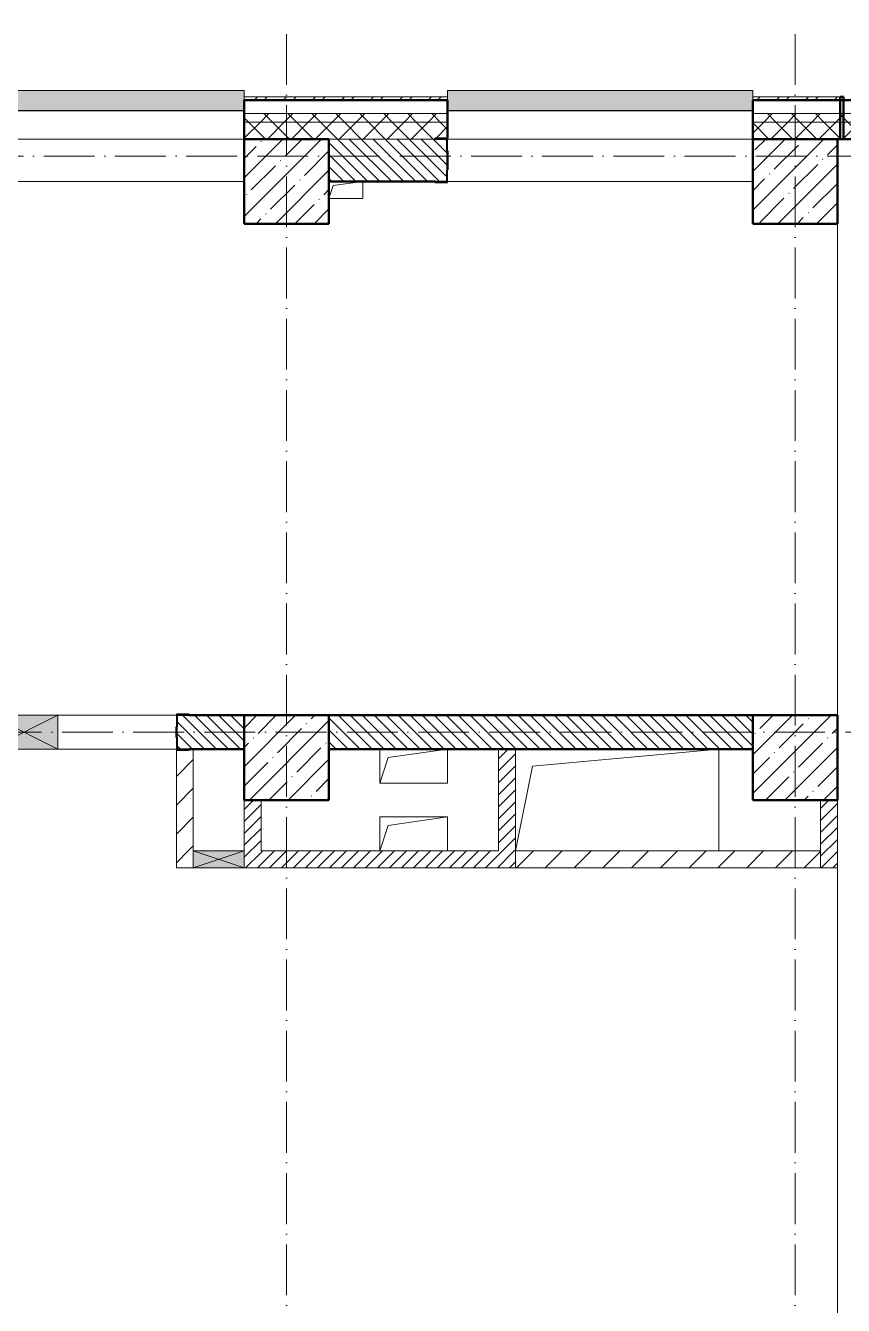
# Model space of a CAD drawing. Header units: millimetres. Extents: x -12989 to 629078, y -109036 to 555275.
# Drawn here: x 550078 to 554903, y 93383 to 100935 of the extents above; entities that cross this region are included whole.
import ezdxf

# ---------------------------------------------------------------- set-up
doc = ezdxf.new("R2010")
doc.units = ezdxf.units.MM
doc.linetypes.add('50_200_ШТРИХ_1Т_ш5_п1_п1_', pattern=[700, 500, -100, 0, -100])
for name, color, linetype, lineweight in [('A-DETL-GENF-OTLN', 7, 'Continuous', 9), ('A-FLOR-____-OTLN', 7, 'Continuous', 9), ('A-GENM-____-MCUT', 7, 'Continuous', 25), ('A-GENM-____-OTLN', 7, 'Continuous', 9), ('A-GENM-____-OTLN-1', 7, 'Continuous', 25), ('A-GLAZ-____-OTLN', 7, 'Continuous', 9), ('A-WALL-____-MCUT-2', 7, 'Continuous', 50), ('A-WALL-____-MCUT-3', 7, 'Continuous', 9), ('A-WALL-____-OTLN', 7, 'Continuous', 9), ('A-WALL-____-PATT-1', 7, 'Continuous', 9), ('A-WALL-FNSH-MCUT-1', 7, 'Continuous', 9), ('I-WALL-____-OTLN', 7, 'Continuous', 9), ('S-COLS-____-MCUT', 7, 'Continuous', 50), ('S-COLS-____-OTLN', 7, 'Continuous', 9), ('S-GRID-____-OTLN-1', 7, '50_200_ШТРИХ_1Т_ш5_п1_п1_', 9)]:
    doc.layers.add(name, color=color, linetype=linetype, lineweight=lineweight)
doc.layers.add('A-GLAZ-____-OTLN-1', color=7, linetype='Continuous', lineweight=9, true_color=0xc0c0c0)
pattern_1 = [(45, (516567.8, 90784.41), (-70.71068, 70.71068), []), (135, (516567.8, 90784.41), (-70.71068, -70.71068), [])]
pattern_2 = [(135, (516567.8, 90784.41), (-35.35534, -35.35534), [])]
pattern_3 = [(45, (516567.8, 90784.41), (-84.8528, 84.8528), [])]
pattern_4 = [(45, (516567.8, 90784.41), (-35.35534, 35.35534), [])]

# ---------------------------------------------------------------- blocks, each defined once
blk = doc.blocks.new('BSC_Колонна _Прямоугольная - 500х500-V68-АР1_План отверстий 2 этажа в осях 1-64_А-ГГ')
at = {"layer": 'S-COLS-____-OTLN'}
h = blk.add_hatch(dxfattribs=at)
h.set_pattern_fill('FP_97', color=256, style=0, pattern_type=2)
h.set_pattern_definition([(45, (-38050, -5831.04), (-114.04925, 114.04925), []), (45, (-37935.95, -5831.04), (-114.04925, 114.04925), [201.613, -40.323, 3.353, -36.97])])
h.paths.add_polyline_path([(-250, -250), (250, -250), (250, 250), (-250, 250)], flags=0)
at = {"layer": 'S-COLS-____-MCUT'}
for p, q in [((250, 250), (-250, 250)), ((-250, 250), (-250, -250)), ((250, -250), (250, 250)), ((-250, -250), (250, -250))]:
    blk.add_line(p, q, dxfattribs=at)
blk = doc.blocks.new('BSC_Колонна _Прямоугольная - 500х500-V95-АР1_План отверстий 2 этажа в осях 1-64_А-ГГ')
at = {"layer": 'S-COLS-____-OTLN'}
h = blk.add_hatch(dxfattribs=at)
h.set_pattern_fill('FP_124', color=256, style=0, pattern_type=2)
h.set_pattern_definition([(45, (-35050, -5831.04), (-114.04925, 114.04925), []), (45, (-34935.95, -5831.04), (-114.04925, 114.04925), [201.613, -40.323, 3.353, -36.97])])
h.paths.add_polyline_path([(-250, -250), (250, -250), (250, 250), (-250, 250)], flags=0)
at = {"layer": 'S-COLS-____-MCUT'}
for p, q in [((250, 250), (-250, 250)), ((-250, 250), (-250, -250)), ((250, -250), (250, 250)), ((-250, -250), (250, -250))]:
    blk.add_line(p, q, dxfattribs=at)
blk = doc.blocks.new('BSC_Колонна _Прямоугольная - 500х500-V96-АР1_План отверстий 2 этажа в осях 1-64_А-ГГ')
at = {"layer": 'S-COLS-____-OTLN'}
h = blk.add_hatch(dxfattribs=at)
h.set_pattern_fill('FP_125', color=256, style=0, pattern_type=2)
h.set_pattern_definition([(45, (-38050, -9231.04), (-114.04925, 114.04925), []), (45, (-37935.95, -9231.04), (-114.04925, 114.04925), [201.613, -40.323, 3.353, -36.97])])
h.paths.add_polyline_path([(-250, -250), (250, -250), (250, 250), (-250, 250), (-250, 104.8)], flags=0)
at = {"layer": 'S-COLS-____-MCUT'}
for p, q in [((250, 250), (-250, 250)), ((-250, 250), (-250, -250)), ((250, -250), (250, 250)), ((-250, -250), (250, -250))]:
    blk.add_line(p, q, dxfattribs=at)
blk = doc.blocks.new('Фахверк_СКБ_Уголок - 250_2700-27497298-АР1_План отверстий 2 этажа в осях 1-64_А-ГГ')
at = {"layer": 'A-GENM-____-MCUT'}
for p, q in [((200, 181), (125, 181)), ((125, 181), (125, 106)), ((131, 106), (131, 175)), ((131, 175), (200, 175)), ((200, 175), (200, 181)), ((125, 106), (131, 106)), ((131, -6), (125, -6)), ((125, -6), (125, -81)), ((131, -75), (131, -6)), ((200, -75), (131, -75)), ((200, -81), (200, -75)), ((125, -81), (200, -81))]:
    blk.add_line(p, q, dxfattribs=at)
blk = doc.blocks.new('Фахверк_СКБ_Уголок - 200_3960-28268576-АР1_План отверстий 2 этажа в осях 1-64_А-ГГ')
at = {"layer": 'A-GENM-____-MCUT'}
for p, q in [((200, 156), (125, 156)), ((125, 156), (125, 81)), ((200, 150), (200, 156)), ((125, 81), (131, 81)), ((131, 81), (131, 150)), ((131, 150), (200, 150)), ((131, 19), (125, 19)), ((125, 19), (125, -56)), ((131, -50), (131, 19)), ((125, -56), (200, -56)), ((200, -50), (131, -50)), ((200, -56), (200, -50))]:
    blk.add_line(p, q, dxfattribs=at)
blk = doc.blocks.new('AR_Отверстие прямоугольное _в плите_ - AR_Отверстие прямоугольное _в плите_-30459223-АР1_План отверстий 2 этажа в осях 1-64_А-ГГ')
at = {"layer": 'A-GENM-____-OTLN'}
for p, q in [((-200, 100), (-200, -100)), ((-150, 50), (200, 100)), ((200, -100), (200, 100)), ((-200, -100), (-150, 50)), ((-200, -100), (200, -100))]:
    blk.add_line(p, q, dxfattribs=at)
blk = doc.blocks.new('AR_Отверстие прямоугольное _в плите_ - AR_Отверстие прямоугольное _в плите_-V166-АР1_План отверстий 2 этажа в осях 1-64_А-ГГ')
at = {"layer": 'A-GENM-____-OTLN'}
for p, q in [((-100, -50), (-75, 25)), ((-75, 25), (100, 50)), ((100, -50), (100, 50)), ((-100, -50), (100, -50))]:
    blk.add_line(p, q, dxfattribs=at)
blk = doc.blocks.new('AR_Отверстие прямоугольное _в плите_ - AR_Отверстие прямоугольное _в плите_-V179-АР1_План отверстий 2 этажа в осях 1-64_А-ГГ')
at = {"layer": 'A-GENM-____-OTLN'}
for p, q in [((200, 100), (-200, 100)), ((-200, 100), (-200, -100)), ((-150, 50), (200, 100)), ((200, -100), (200, 100)), ((-200, -100), (-150, 50))]:
    blk.add_line(p, q, dxfattribs=at)
blk = doc.blocks.new('AR_Отверстие прямоугольное _в плите_ - AR_Отверстие прямоугольное _в плите_-V192-АР1_План отверстий 2 этажа в осях 1-64_А-ГГ')
at = {"layer": 'A-GENM-____-OTLN'}
for p, q in [((-500, 200), (600, 300)), ((600, -300), (600, 300)), ((-600, -300), (-500, 200))]:
    blk.add_line(p, q, dxfattribs=at)
blk = doc.blocks.new('Отлив_СКБ - Отлив витража_120_НВФ-31885513-АР1_План отверстий 2 этажа в осях 1-64_А-ГГ')
at = {"layer": 'A-GLAZ-____-OTLN-1'}
for points in [[(7800, 2), (7800, 120), (0, 120), (0, 2), (4800.7, 2)], [(7800, 0), (7800, 2), (0, 2), (0, 0), (4800.7, 0)]]:
    blk.add_hatch(color=256, dxfattribs=at).paths.add_polyline_path(points, flags=0)
at = {"layer": 'A-GLAZ-____-OTLN'}
for p, q in [((0, 83), (0, 120)), ((7800, 120), (0, 120)), ((7800, 120), (7800, 83)), ((0, 2), (7800, 2)), ((7800, 0), (0, 0))]:
    blk.add_line(p, q, dxfattribs=at)
blk = doc.blocks.new('Отлив_СКБ - Отлив витража_120_НВФ-31885689-АР1_План отверстий 2 этажа в осях 1-64_А-ГГ')
at = {"layer": 'A-GLAZ-____-OTLN-1'}
for points in [[(1800, 2), (1800, 120), (0, 120), (0, 2), (1103.1, 2)], [(1103.1, 0), (1800, 0), (1800, 2), (0, 2), (0, 0)]]:
    blk.add_hatch(color=256, dxfattribs=at).paths.add_polyline_path(points, flags=0)
at = {"layer": 'A-GLAZ-____-OTLN'}
for p, q in [((0, 83), (0, 120)), ((1800, 120), (0, 120)), ((1800, 120), (1800, 83)), ((0, 2), (1800, 2)), ((1800, 0), (0, 0))]:
    blk.add_line(p, q, dxfattribs=at)
blk = doc.blocks.new('Стены 4 - Стены 4-31195499-АР1_План отверстий 2 этажа в осях 1-64_А-ГГ')
at = {"layer": 'A-WALL-____-MCUT-2'}
for p, q in [((-1798.5, 41030.2), (-1798.5, 41010.2)), ((-1548.5, 41030.2), (-1798.5, 41030.2)), ((-1798.5, 41010.2), (-1548.5, 41010.2)), ((-1548.5, 41010.2), (-1548.5, 41030.2))]:
    blk.add_line(p, q, dxfattribs=at)
blk = doc.blocks.new('AR_Отверстие прямоугольное _в стене__БезПР - AR_Отверстие прямоугольное _в стене__БезПР-36428632-АР1_План отверстий 2 этажа в осях 1-64_А-ГГ')
at = {"layer": 'A-GLAZ-____-OTLN'}
blk.add_hatch(color=256, dxfattribs=at).paths.add_polyline_path([(-200, -100), (200, -100), (200, 100), (-200, 100)], flags=0)
at = {"layer": 'A-DETL-GENF-OTLN'}
for p, q in [((-200, -100), (-200, 100)), ((-200, 100), (200, 100)), ((200, 100), (-200, -100)), ((-200, 100), (200, -100)), ((200, 100), (-200, 100)), ((-200, 100), (-200, -100)), ((200, 100), (200, -100)), ((200, -100), (200, 100)), ((200, -100), (-200, -100)), ((-200, -100), (200, -100))]:
    blk.add_line(p, q, dxfattribs=at)
at = {"layer": 'A-GLAZ-____-OTLN'}
blk.add_line((200, 100), (-200, 100), dxfattribs=at)
blk = doc.blocks.new('AR_Отверстие прямоугольное _в стене__БезПР - AR_Отверстие прямоугольное _в стене__БезПР-36789553-АР1_План отверстий 2 этажа в осях 1-64_А-ГГ')
at = {"layer": 'A-GLAZ-____-OTLN'}
blk.add_hatch(color=256, dxfattribs=at).paths.add_polyline_path([(150, -50), (150, 50), (-150, 50), (-150, -50)], flags=0)
at = {"layer": 'A-DETL-GENF-OTLN'}
for p, q in [((-150, -50), (-150, 50)), ((-150, 50), (150, 50)), ((150, 50), (-150, -50)), ((-150, 50), (150, -50)), ((150, 50), (-150, 50)), ((-150, 50), (-150, -50)), ((150, 50), (150, -50)), ((150, -50), (150, 50)), ((150, -50), (-150, -50)), ((-150, -50), (150, -50))]:
    blk.add_line(p, q, dxfattribs=at)
at = {"layer": 'A-GLAZ-____-OTLN'}
blk.add_line((150, 50), (-150, 50), dxfattribs=at)
blk = doc.blocks.new('3эт')
at = {"layer": 'S-GRID-____-OTLN-1', "color": 251, "ltscale": 0.6, "true_color": 0x636466}
for p, q in [((318820.7, -91346.1), (318820.7, -76712.9)), ((321820.7, -91346.1), (321820.7, -76712.9)), ((387845.1, -77482.4), (279340.9, -77482.4)), ((374089.5, -80882.4), (279101.9, -80882.4))]:
    blk.add_line(p, q, dxfattribs=at)

msp = doc.modelspace()

# ---------------------------------------------------------------- hatches: boundary and pattern name
at = {"layer": 'A-WALL-____-PATT-1'}
h = msp.add_hatch(dxfattribs=at)
h.set_pattern_fill('FP_3', color=256, style=0, pattern_type=2)
h.set_pattern_definition([(45, (516567.8, 90784.41), (-85.5366, 85.5366), []), (45, (516624.82, 90784.41), (-85.5366, 85.5366), [])])
h.paths.add_polyline_path([(554882.7976, 100495.4504), (554882.7976, 100515.4504), (554367.7976, 100515.4504), (554367.7976, 100495.4504)], flags=0)
h.paths.add_polyline_path([(552567.7976, 100495.4504), (552567.7976, 100515.4504), (551367.7976, 100515.4504), (551367.7976, 100495.4504), (551903.3938, 100495.4504)], flags=0)
h.paths.add_polyline_path([(543567.7976, 100495.4504), (543567.7976, 100515.4504), (540417.7976, 100515.4504), (540417.7976, 100495.4504), (541298.6081, 100495.4504)], flags=0)
h = msp.add_hatch(dxfattribs=at)
h.set_pattern_fill('FP_1', color=256, style=0, pattern_type=2)
h.set_pattern_definition(pattern_1)
h.paths.add_polyline_path([(590917.7976, 100365.4504), (590917.7976, 100415.4504), (584567.7976, 100415.4504), (584567.7976, 100365.4504), (590787.6081, 100365.4504)], flags=0)
h.paths.add_polyline_path([(581950.2867, 100365.4504), (582767.7976, 100365.4504), (582767.7976, 100415.4504), (581567.7976, 100415.4504), (581567.7976, 100365.4504)], flags=0)
h.paths.add_polyline_path([(579767.7976, 100365.4504), (579767.7976, 100415.4504), (578567.7976, 100415.4504), (578567.7976, 100365.4504), (579299.0902, 100365.4504)], flags=0)
h.paths.add_polyline_path([(576767.7976, 100365.4504), (576767.7976, 100415.4504), (575567.7976, 100415.4504), (575567.7976, 100365.4504), (576647.8938, 100365.4504)], flags=0)
h.paths.add_polyline_path([(573767.7976, 100365.4504), (573767.7976, 100415.4504), (572567.7976, 100415.4504), (572567.7976, 100365.4504), (573112.9652, 100365.4504)], flags=0)
h.paths.add_polyline_path([(569567.7976, 100365.4504), (570767.7976, 100365.4504), (570767.7976, 100415.4504), (569567.7976, 100415.4504)], flags=0)
h.paths.add_polyline_path([(566567.7976, 100365.4504), (567767.7976, 100365.4504), (567767.7976, 100415.4504), (566567.7976, 100415.4504)], flags=0)
h.paths.add_polyline_path([(564275.6438, 100365.4504), (564767.7976, 100365.4504), (564767.7976, 100415.4504), (563567.7976, 100415.4504), (563567.7976, 100365.4504)], flags=0)
h.paths.add_polyline_path([(561767.7976, 100365.4504), (561767.7976, 100415.4504), (560567.7976, 100415.4504), (560567.7976, 100365.4504), (560740.7152, 100365.4504)], flags=0)
h.paths.add_polyline_path([(558767.7976, 100365.4504), (558767.7976, 100415.4504), (557567.7976, 100415.4504), (557567.7976, 100365.4504), (558089.5188, 100365.4504)], flags=0)
h.paths.add_polyline_path([(554367.7976, 100365.4504), (555767.7976, 100365.4504), (555767.7976, 100415.4504), (554367.7976, 100415.4504)], flags=0)
h.paths.add_polyline_path([(552567.7976, 100365.4504), (552567.7976, 100415.4504), (551367.7976, 100415.4504), (551367.7976, 100365.4504), (551903.3938, 100365.4504)], flags=0)
h.paths.add_polyline_path([(543567.7976, 100365.4504), (543567.7976, 100415.4504), (540397.7976, 100415.4504), (540397.7976, 100365.4504), (541298.6081, 100365.4504)], flags=0)
h = msp.add_hatch(dxfattribs=at)
h.set_pattern_fill('FP_1', color=256, style=0, pattern_type=2)
h.set_pattern_definition(pattern_1)
h.paths.add_polyline_path([(590917.7976, 100265.4504), (590917.7976, 100365.4504), (584567.7976, 100365.4504), (584567.7976, 100271.4504), (584642.7976, 100271.4504), (584642.7976, 100265.4504), (590787.6081, 100265.4504)], flags=0)
h.paths.add_polyline_path([(581950.2867, 100265.4504), (582692.7976, 100265.4504), (582692.7976, 100271.4504), (582767.7976, 100271.4504), (582767.7976, 100365.4504), (581567.7976, 100365.4504), (581567.7976, 100271.4504), (581642.7976, 100271.4504), (581642.7976, 100265.4504)], flags=0)
h.paths.add_polyline_path([(579692.7976, 100265.4504), (579692.7976, 100271.4504), (579767.7976, 100271.4504), (579767.7976, 100365.4504), (578567.7976, 100365.4504), (578567.7976, 100271.4504), (578642.7976, 100271.4504), (578642.7976, 100265.4504), (579417.7976, 100265.4504)], flags=0)
h.paths.add_polyline_path([(575917.7976, 100265.4504), (576692.7976, 100265.4504), (576692.7976, 100271.4504), (576767.7976, 100271.4504), (576767.7976, 100365.4504), (575567.7976, 100365.4504), (575567.7976, 100271.4504), (575642.7976, 100271.4504), (575642.7976, 100265.4504), (575764.1617, 100265.4504)], flags=0)
h.paths.add_polyline_path([(573112.9652, 100265.4504), (573692.7976, 100265.4504), (573692.7976, 100271.4504), (573767.7976, 100271.4504), (573767.7976, 100365.4504), (572567.7976, 100365.4504), (572567.7976, 100271.4504), (572642.7976, 100271.4504), (572642.7976, 100265.4504)], flags=0)
h.paths.add_polyline_path([(570417.7976, 100265.4504), (570692.7976, 100265.4504), (570692.7976, 100271.4504), (570767.7976, 100271.4504), (570767.7976, 100365.4504), (569567.7976, 100365.4504), (569567.7976, 100271.4504), (569642.7976, 100271.4504), (569642.7976, 100265.4504), (569917.7976, 100265.4504)], flags=0)
h.paths.add_polyline_path([(567417.7976, 100265.4504), (567692.7976, 100265.4504), (567692.7976, 100271.4504), (567767.7976, 100271.4504), (567767.7976, 100365.4504), (566567.7976, 100365.4504), (566567.7976, 100271.4504), (566642.7976, 100271.4504), (566642.7976, 100265.4504), (566926.8402, 100265.4504)], flags=0)
h.paths.add_polyline_path([(564692.7976, 100265.4504), (564692.7976, 100271.4504), (564767.7976, 100271.4504), (564767.7976, 100365.4504), (563567.7976, 100365.4504), (563567.7976, 100271.4504), (563642.7976, 100271.4504), (563642.7976, 100265.4504), (564275.6438, 100265.4504)], flags=0)
h.paths.add_polyline_path([(561692.7976, 100265.4504), (561692.7976, 100271.4504), (561767.7976, 100271.4504), (561767.7976, 100365.4504), (560567.7976, 100365.4504), (560567.7976, 100271.4504), (560642.7976, 100271.4504), (560642.7976, 100265.4504), (561417.7976, 100265.4504)], flags=0)
h.paths.add_polyline_path([(557642.7976, 100265.4504), (558692.7976, 100265.4504), (558692.7976, 100271.4504), (558767.7976, 100271.4504), (558767.7976, 100365.4504), (557567.7976, 100365.4504), (557567.7976, 100271.4504), (557642.7976, 100271.4504)], flags=0)
h.paths.add_polyline_path([(555417.7976, 100265.4504), (555692.7976, 100265.4504), (555692.7976, 100271.4504), (555767.7976, 100271.4504), (555767.7976, 100365.4504), (554367.7976, 100365.4504), (554367.7976, 100265.4504), (554867.7976, 100265.4504)], flags=0)
h.paths.add_polyline_path([(551903.3938, 100265.4504), (552492.7976, 100265.4504), (552492.7976, 100271.4504), (552567.7976, 100271.4504), (552567.7976, 100365.4504), (551367.7976, 100365.4504), (551367.7976, 100265.4504), (551867.7976, 100265.4504)], flags=0)
h.paths.add_polyline_path([(543492.7976, 100265.4504), (543492.7976, 100271.4504), (543567.7976, 100271.4504), (543567.7976, 100365.4504), (540397.7976, 100365.4504), (540397.7976, 100265.4504), (542867.7976, 100265.4504)], flags=0)
h = msp.add_hatch(dxfattribs=at)
h.set_pattern_fill('FP_6', color=256, style=0, pattern_type=2)
h.set_pattern_definition(pattern_2)
h.paths.add_polyline_path([(551867.7976, 100015.4504), (552561.7976, 100015.4504), (552561.7976, 100084.4504), (552567.7976, 100084.4504), (552567.7976, 100196.4504), (552561.7976, 100196.4504), (552561.7976, 100265.4504), (551867.7976, 100265.4504)], flags=0)
h = msp.add_hatch(dxfattribs=at)
h.set_pattern_fill('FP_6', color=256, style=0, pattern_type=2)
h.set_pattern_definition(pattern_2)
h.paths.add_polyline_path([(551042.7976, 96665.4504), (551367.7976, 96665.4504), (551367.7976, 96865.4504), (550973.7976, 96865.4504), (550973.7976, 96796.4504), (550967.7976, 96796.4504), (550967.7976, 96734.4504), (550973.7976, 96734.4504), (550973.7976, 96665.4504)], flags=0)
h.paths.add_polyline_path([(549192.7976, 96665.4504), (549261.7976, 96665.4504), (549261.7976, 96734.4504), (549267.7976, 96734.4504), (549267.7976, 96796.4504), (549261.7976, 96796.4504), (549261.7976, 96865.4504), (547673.7976, 96865.4504), (547673.7976, 96796.4504), (547667.7976, 96796.4504), (547667.7976, 96734.4504), (547673.7976, 96734.4504), (547673.7976, 96665.4504), (548368.4652, 96665.4504)], flags=0)
h.paths.add_polyline_path([(546673.7976, 96665.4504), (546961.7976, 96665.4504), (546961.7976, 96734.4504), (546967.7976, 96734.4504), (546967.7976, 96796.4504), (546961.7976, 96796.4504), (546961.7976, 96865.4504), (546673.7976, 96865.4504), (546673.7976, 96796.4504), (546667.7976, 96796.4504), (546667.7976, 96734.4504), (546673.7976, 96734.4504), (546673.7976, 96669.4504)], flags=0)
h.paths.add_polyline_path([(545867.7976, 96665.4504), (545961.7976, 96665.4504), (545961.7976, 96734.4504), (545967.7976, 96734.4504), (545967.7976, 96796.4504), (545961.7976, 96796.4504), (545961.7976, 96865.4504), (545867.7976, 96865.4504), (545867.7976, 96759.4504)], flags=0)
h = msp.add_hatch(dxfattribs=at)
h.set_pattern_fill('FP_6', color=256, style=0, pattern_type=2)
h.set_pattern_definition(pattern_2)
h.paths.add_polyline_path([(554367.7976, 96665.4504), (554367.7976, 96865.4504), (551867.7976, 96865.4504), (551867.7976, 96665.4504), (551903.3938, 96665.4504)], flags=0)
h = msp.add_hatch(dxfattribs=at)
h.set_pattern_fill('FP_4', color=256, style=0, pattern_type=2)
h.set_pattern_definition(pattern_3)
h.paths.add_polyline_path([(551067.7976, 96065.4504), (551067.7976, 96665.4504), (551042.7976, 96665.4504), (551042.7976, 96659.4504), (550967.7976, 96659.4504), (550967.7976, 96065.4504), (551042.7976, 96065.4504)], flags=0)
h = msp.add_hatch(dxfattribs=at)
h.set_pattern_fill('FP_5', color=256, style=0, pattern_type=2)
h.set_pattern_definition(pattern_4)
h.paths.add_polyline_path([(552967.7976, 96065.4504), (552967.7976, 96665.4504), (552867.7976, 96665.4504), (552867.7976, 96065.4504)], flags=0)
h = msp.add_hatch(dxfattribs=at)
h.set_pattern_fill('FP_5', color=256, style=0, pattern_type=2)
h.set_pattern_definition(pattern_4)
h.paths.add_polyline_path([(551467.7976, 95965.4504), (551467.7976, 96365.4504), (551367.7976, 96365.4504), (551367.7976, 95965.4504)], flags=0)
h = msp.add_hatch(dxfattribs=at)
h.set_pattern_fill('FP_5', color=256, style=0, pattern_type=2)
h.set_pattern_definition(pattern_4)
h.paths.add_polyline_path([(554867.7976, 95965.4504), (554867.7976, 96365.4504), (554767.7976, 96365.4504), (554767.7976, 95965.4504)], flags=0)
h = msp.add_hatch(dxfattribs=at)
h.set_pattern_fill('FP_4', color=256, style=0, pattern_type=2)
h.set_pattern_definition(pattern_3)
h.paths.add_polyline_path([(550967.7976, 95965.4504), (551067.7976, 95965.4504), (551067.7976, 96065.4504), (550967.7976, 96065.4504)], flags=0)
h = msp.add_hatch(dxfattribs=at)
h.set_pattern_fill('FP_5', color=256, style=0, pattern_type=2)
h.set_pattern_definition(pattern_4)
h.paths.add_polyline_path([(552967.7976, 95965.4504), (552967.7976, 96065.4504), (551467.7976, 96065.4504), (551467.7976, 95965.4504), (551903.3938, 95965.4504)], flags=0)
h = msp.add_hatch(dxfattribs=at)
h.set_pattern_fill('FP_4', color=256, style=0, pattern_type=2)
h.set_pattern_definition(pattern_3)
h.paths.add_polyline_path([(554767.7976, 95965.4504), (554767.7976, 96065.4504), (552967.7976, 96065.4504), (552967.7976, 95965.4504)], flags=0)
at = {"layer": 'S-COLS-____-OTLN'}
h = msp.add_hatch(dxfattribs=at)
h.set_pattern_fill('FP_25', color=256, style=0, pattern_type=2)
h.set_pattern_definition([(45, (516567.8, 90784.41), (-114.04925, 114.04925), []), (45, (516681.85, 90784.41), (-114.04925, 114.04925), [201.612, -40.322, 3.353, -36.97])])
h.paths.add_polyline_path([(551367.7976, 99765.4504), (551867.7976, 99765.4504), (551867.7976, 100265.4504), (551367.7976, 100265.4504)], flags=0)

# ---------------------------------------------------------------- linework, layer by layer
at = {"layer": 'A-FLOR-____-OTLN'}
for p, q in [((554867.7976, 96865.4504), (554867.7976, 99765.4504)), ((552167.7976, 96465.4504), (552167.7976, 96665.4504)), ((552567.7976, 96665.4504), (552567.7976, 96465.4504)), ((554167.7976, 96665.4504), (554167.7976, 96065.4504)), ((552567.7976, 96465.4504), (552167.7976, 96465.4504)), ((552167.7976, 96265.4504), (552567.7976, 96265.4504)), ((552167.7976, 96065.4504), (552167.7976, 96265.4504)), ((552567.7976, 96265.4504), (552567.7976, 96065.4504)), ((554867.7976, 89365.4504), (554867.7976, 95965.4504))]:
    msp.add_line(p, q, dxfattribs=at)
at = {"layer": 'A-WALL-____-MCUT-2'}
for p, q in [((552567.7976, 100495.4504), (551367.7976, 100495.4504)), ((551367.7976, 100495.4504), (551367.7976, 100265.4504)), ((552567.7976, 100271.4504), (552567.7976, 100495.4504)), ((555767.7976, 100495.4504), (554367.7976, 100495.4504)), ((554367.7976, 100495.4504), (554367.7976, 100265.4504)), ((551367.7976, 100265.4504), (551867.7976, 100265.4504)), ((551867.7976, 100265.4504), (551867.7976, 100015.4504)), ((554867.7976, 100265.4504), (555417.7976, 100265.4504)), ((552567.7976, 100084.4504), (552567.7976, 100196.4504)), ((551867.7976, 100015.4504), (552492.7976, 100015.4504)), ((551367.7976, 96865.4504), (551042.7976, 96865.4504)), ((554367.7976, 96865.4504), (551867.7976, 96865.4504)), ((550967.7976, 96796.4504), (550967.7976, 96734.4504)), ((551042.7976, 96665.4504), (551367.7976, 96665.4504)), ((551867.7976, 96665.4504), (554367.7976, 96665.4504))]:
    msp.add_line(p, q, dxfattribs=at)
at = {"layer": 'A-WALL-____-MCUT-3'}
for p, q in [((552567.7976, 100415.4504), (551367.7976, 100415.4504)), ((552567.7976, 100365.4504), (551367.7976, 100365.4504)), ((555767.7976, 100415.4504), (554367.7976, 100415.4504)), ((555767.7976, 100365.4504), (554367.7976, 100365.4504)), ((551867.7976, 100265.4504), (552492.7976, 100265.4504))]:
    msp.add_line(p, q, dxfattribs=at)
at = {"layer": 'A-WALL-____-OTLN'}
for p, q in [((545867.7976, 100265.4504), (551367.7976, 100265.4504)), ((552567.7976, 100265.4504), (554367.7976, 100265.4504)), ((551367.7976, 100015.4504), (545867.7976, 100015.4504)), ((554367.7976, 100015.4504), (552567.7976, 100015.4504))]:
    msp.add_line(p, q, dxfattribs=at)
at = {"layer": 'A-WALL-FNSH-MCUT-1'}
for p, q in [((552567.7976, 100515.4504), (551367.7976, 100515.4504)), ((551367.7976, 100515.4504), (551367.7976, 100495.4504)), ((552567.7976, 100495.4504), (552567.7976, 100515.4504)), ((554882.7976, 100515.4504), (554367.7976, 100515.4504)), ((554367.7976, 100515.4504), (554367.7976, 100495.4504)), ((554882.7976, 100495.4504), (554882.7976, 100515.4504)), ((551067.7976, 96065.4504), (551067.7976, 96665.4504)), ((552867.7976, 96665.4504), (552867.7976, 96065.4504)), ((552967.7976, 95965.4504), (552967.7976, 96665.4504)), ((550967.7976, 96659.4504), (550967.7976, 95965.4504)), ((551367.7976, 96365.4504), (551367.7976, 96065.4504)), ((551467.7976, 96065.4504), (551467.7976, 96365.4504)), ((554767.7976, 95965.4504), (554767.7976, 96365.4504)), ((554867.7976, 95965.4504), (554867.7976, 96365.4504)), ((552867.7976, 96065.4504), (551467.7976, 96065.4504)), ((554767.7976, 96065.4504), (552967.7976, 96065.4504)), ((550967.7976, 95965.4504), (551067.7976, 95965.4504)), ((551367.7976, 95965.4504), (554867.7976, 95965.4504))]:
    msp.add_line(p, q, dxfattribs=at)
at = {"layer": 'I-WALL-____-OTLN'}
for p, q in [((550267.7976, 96865.4504), (550967.7976, 96865.4504)), ((550967.7976, 96665.4504), (550267.7976, 96665.4504))]:
    msp.add_line(p, q, dxfattribs=at)
at = {"layer": 'S-COLS-____-MCUT'}
for p, q in [((551867.7976, 100265.4504), (551367.7976, 100265.4504)), ((551367.7976, 100265.4504), (551367.7976, 99765.4504)), ((551867.7976, 99765.4504), (551867.7976, 100265.4504)), ((551367.7976, 99765.4504), (551867.7976, 99765.4504))]:
    msp.add_line(p, q, dxfattribs=at)

# ---------------------------------------------------------------- block references
msp.add_blockref('3эт', (232797.0902, 177647.8646))
at = {"layer": 'A-GENM-____-OTLN'}
for name, p in [('AR_Отверстие прямоугольное _в плите_ - AR_Отверстие прямоугольное _в плите_-V166-АР1_План отверстий 2 этажа в осях 1-64_А-ГГ', (551967.7976, 99965.4504)), ('AR_Отверстие прямоугольное _в плите_ - AR_Отверстие прямоугольное _в плите_-30459223-АР1_План отверстий 2 этажа в осях 1-64_А-ГГ', (552367.7976, 96565.4504)), ('AR_Отверстие прямоугольное _в плите_ - AR_Отверстие прямоугольное _в плите_-V192-АР1_План отверстий 2 этажа в осях 1-64_А-ГГ', (553567.7976, 96365.4504)), ('AR_Отверстие прямоугольное _в плите_ - AR_Отверстие прямоугольное _в плите_-V179-АР1_План отверстий 2 этажа в осях 1-64_А-ГГ', (552367.7976, 96165.4504))]:
    msp.add_blockref(name, p, dxfattribs=at)
at = {"layer": 'A-GENM-____-OTLN-1', "rotation": 180}
msp.add_blockref('Фахверк_СКБ_Уголок - 250_2700-27497298-АР1_План отверстий 2 этажа в осях 1-64_А-ГГ', (552692.7976, 100190.4504), dxfattribs=at)
at = {"layer": 'A-GENM-____-OTLN-1'}
msp.add_blockref('Фахверк_СКБ_Уголок - 200_3960-28268576-АР1_План отверстий 2 этажа в осях 1-64_А-ГГ', (550842.7976, 96715.4504), dxfattribs=at)
at = {"layer": 'A-GLAZ-____-OTLN'}
for name, p in [('Отлив_СКБ - Отлив витража_120_НВФ-31885513-АР1_План отверстий 2 этажа в осях 1-64_А-ГГ', (543567.7976, 100432.4504)), ('Отлив_СКБ - Отлив витража_120_НВФ-31885689-АР1_План отверстий 2 этажа в осях 1-64_А-ГГ', (552567.7976, 100432.4504)), ('AR_Отверстие прямоугольное _в стене__БезПР - AR_Отверстие прямоугольное _в стене__БезПР-36789553-АР1_План отверстий 2 этажа в осях 1-64_А-ГГ', (551217.7976, 96015.4504))]:
    msp.add_blockref(name, p, dxfattribs=at)
at = {"layer": 'A-GLAZ-____-OTLN', "rotation": 180}
msp.add_blockref('AR_Отверстие прямоугольное _в стене__БезПР - AR_Отверстие прямоугольное _в стене__БезПР-36428632-АР1_План отверстий 2 этажа в осях 1-64_А-ГГ', (550067.7976, 96765.4504), dxfattribs=at)
at = {"layer": 'A-WALL-____-OTLN', "rotation": 89.9999999999999}
msp.add_blockref('Стены 4 - Стены 4-31195499-АР1_План отверстий 2 этажа в осях 1-64_А-ГГ', (595913.0396, 102063.9622), dxfattribs=at)
at = {"layer": 'S-COLS-____-OTLN'}
for name, p in [('BSC_Колонна _Прямоугольная - 500х500-V96-АР1_План отверстий 2 этажа в осях 1-64_А-ГГ', (554617.7976, 100015.4504)), ('BSC_Колонна _Прямоугольная - 500х500-V95-АР1_План отверстий 2 этажа в осях 1-64_А-ГГ', (551617.7976, 96615.4504)), ('BSC_Колонна _Прямоугольная - 500х500-V68-АР1_План отверстий 2 этажа в осях 1-64_А-ГГ', (554617.7976, 96615.4504))]:
    msp.add_blockref(name, p, dxfattribs=at)

doc.saveas('drawing.dxf')
